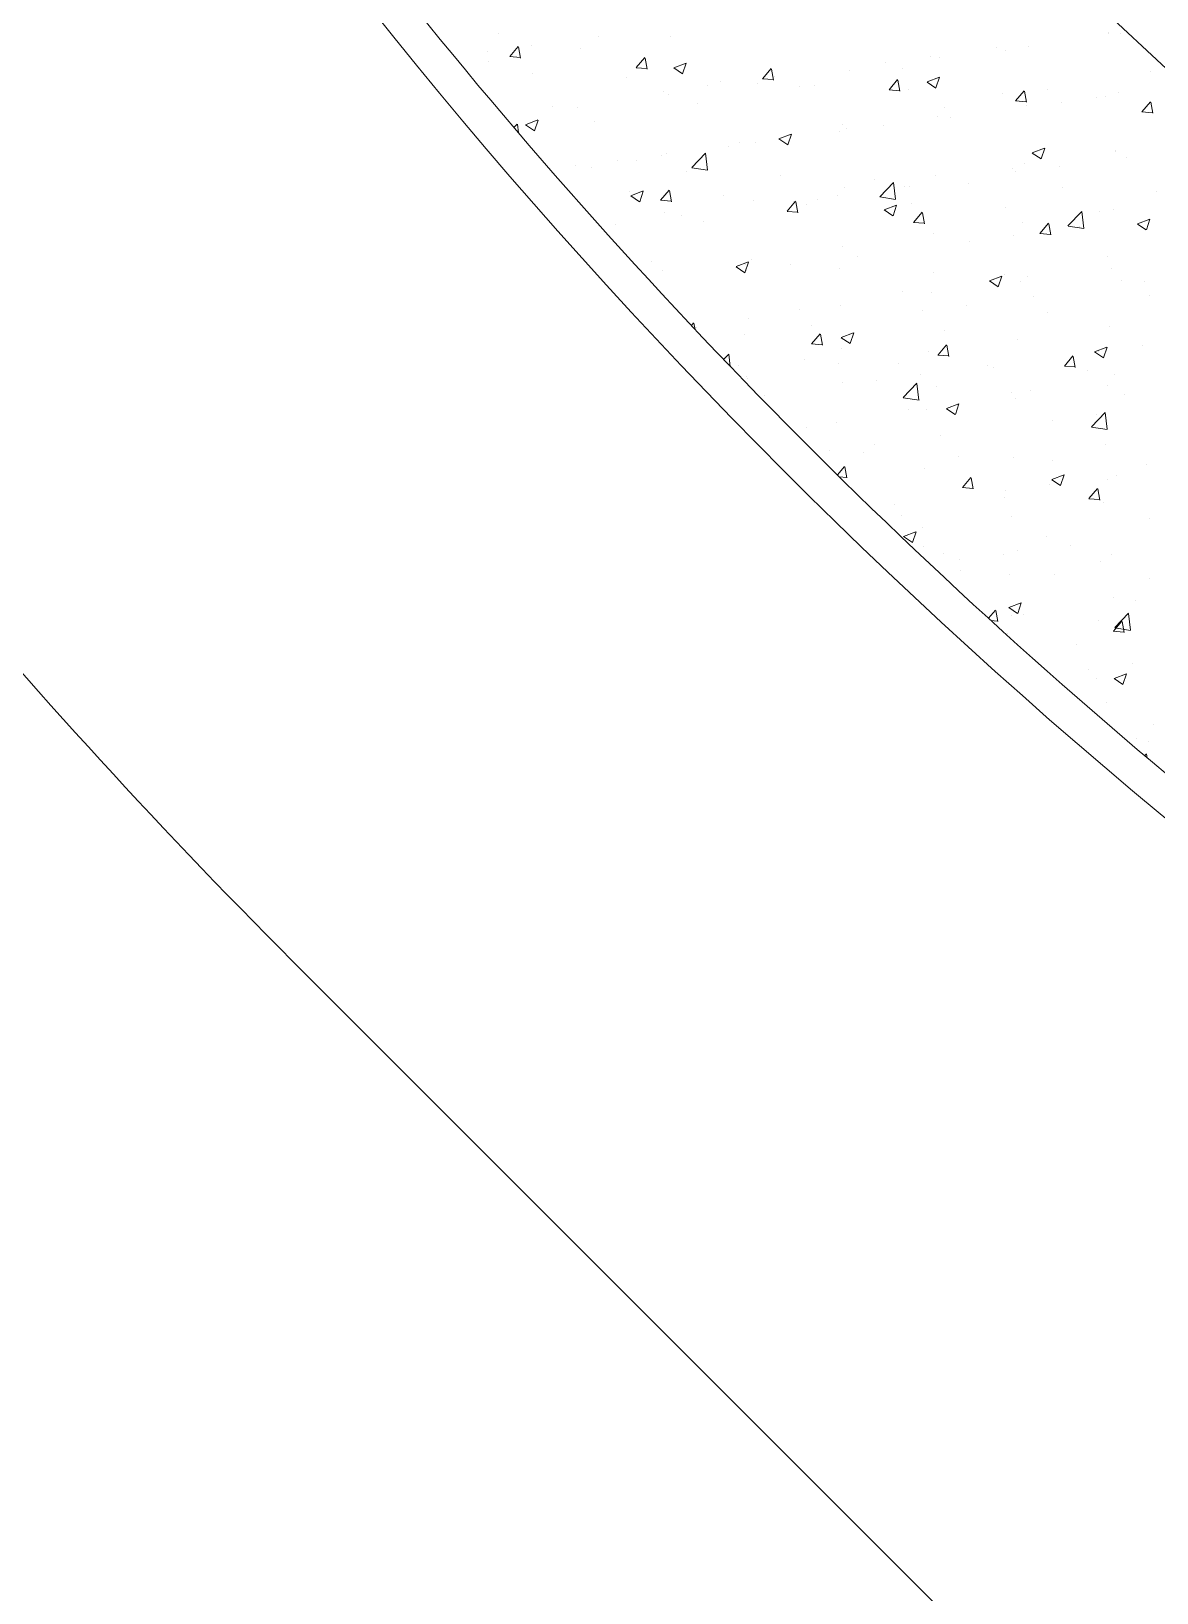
# Model space of a CAD drawing. Header units: millimetres. Extents: x 204 to 540, y 123 to 306.
# Drawn here: x 207.759 to 211.002, y 149.519 to 154.019 of the extents above; entities that cross this region are included whole.
import ezdxf

# ---------------------------------------------------------------- set-up
doc = ezdxf.new("R2010")
doc.units = ezdxf.units.MM
doc.header["$LTSCALE"] = 0.03
doc.linetypes.add('ACAD_ISO02W100', pattern=[15, 12, -3])
for name, color, linetype, lineweight in [('Banquetas', 253, 'Continuous', 0), ('Detalles de pisos', 40, 'Continuous', 0), ('Proyeccion Trabes', 7, 'ACAD_ISO02W100', 0), ('Áreas verdes', 72, 'Continuous', 0)]:
    doc.layers.add(name, color=color, linetype=linetype, lineweight=lineweight)

msp = doc.modelspace()

# ---------------------------------------------------------------- linework, layer by layer
at = {"layer": 'Banquetas'}
msp.add_line((208.512, 151.3397), (213.5315, 146.3202), dxfattribs=at)
msp.add_open_spline([(205.6832, 162.6535), (205.3916, 162.3619), (205.1467, 162.0247), (204.7695, 161.3057), (204.6364, 160.9251), (204.4668, 160.1546), (204.4295, 159.7644), (204.43, 158.6046), (204.5735, 157.835), (205.0627, 156.3026), (205.4108, 155.5385), (206.2728, 154.0378), (206.7874, 153.3017), (207.725, 152.1647), (208.1089, 151.7427), (208.512, 151.3397)], degree=3, knots=[0, 0, 0, 0, 0.15466, 0.15466, 0.30932, 0.30932, 0.46398, 0.46398, 0.769599, 0.769599, 1.075219, 1.075219, 1.380838, 1.380838, 1.570881, 1.570881, 1.570881, 1.570881], dxfattribs=at)
at = {"layer": 'Detalles de pisos'}
msp.add_ellipse((212.7542, 155.5825), major_axis=(-5.6569, 5.6569), ratio=0.5, start_param=7.429472, end_param=8.278479, dxfattribs=at)
msp.add_open_spline([(207.9433, 155.37), (208.1315, 155.073), (208.336, 154.7767), (209.2709, 153.5287), (210.1422, 152.615), (211.5538, 151.4446), (212.0468, 151.0857), (212.5418, 150.772)], degree=3, knots=[7.4324039, 7.4324039, 7.4324039, 7.4324039, 7.5744999, 7.5744999, 8.0387307, 8.0387307, 8.2755506, 8.2755506, 8.2755506, 8.2755506], dxfattribs=at)
at = {"layer": 'Proyeccion Trabes'}
msp.add_arc((206.7298, 149.558), 6.1208, 10.18436, 79.82104, dxfattribs=at)
at = {"layer": 'Áreas verdes'}
for p, q in [((209.1058, 154.0113), (209.1058, 154.0113)), ((209.3942, 154.004), (209.3942, 154.004)), ((209.6013, 154.0053), (209.6013, 154.0053)), ((210.8621, 154.0145), (210.8621, 154.0145)), ((210.8624, 154.0133), (210.8624, 154.0133)), ((210.8968, 154.0131), (210.8968, 154.0131)), ((209.0746, 153.9619), (209.0746, 153.9619)), ((209.1376, 153.9461), (209.1679, 153.9434)), ((209.1378, 153.9462), (209.1623, 153.9754)), ((209.169, 153.9421), (209.1631, 153.9739)), ((209.2018, 153.9787), (209.2018, 153.9787)), ((209.3405, 153.9695), (209.3405, 153.9695)), ((209.5022, 153.9143), (209.5266, 153.9435)), ((210.3489, 153.9469), (210.3489, 153.9469)), ((210.3764, 153.9425), (210.3764, 153.9425)), ((210.5413, 153.9723), (210.5413, 153.9723)), ((210.5662, 153.9625), (210.5662, 153.9625)), ((210.633, 153.975), (210.633, 153.975)), ((209.0766, 153.9314), (209.0766, 153.9314)), ((209.2024, 153.8978), (209.2024, 153.8978)), ((209.5019, 153.9142), (209.5323, 153.9116)), ((209.5334, 153.9102), (209.5275, 153.9421)), ((209.6102, 153.9137), (209.6457, 153.9274)), ((209.6103, 153.9134), (209.6356, 153.8963)), ((209.6357, 153.8964), (209.646, 153.9271)), ((209.8665, 153.8825), (209.891, 153.9117)), ((209.8977, 153.8783), (209.8918, 153.9102)), ((210.1156, 153.9068), (210.1156, 153.9068)), ((210.2217, 153.9302), (210.2217, 153.9302)), ((210.2699, 153.9116), (210.2699, 153.9116)), ((210.9841, 153.9018), (210.9841, 153.9018)), ((209.4736, 153.8863), (209.4736, 153.8863)), ((209.7085, 153.8626), (209.7085, 153.8626)), ((209.7448, 153.8749), (209.7448, 153.8749)), ((209.8517, 153.8687), (209.8517, 153.8687)), ((209.8663, 153.8823), (209.8967, 153.8797)), ((209.9009, 153.888), (209.9009, 153.888)), ((209.9736, 153.8608), (209.9736, 153.8608)), ((210.016, 153.8634), (210.016, 153.8634)), ((210.2309, 153.8506), (210.2554, 153.8798)), ((210.2621, 153.8465), (210.2562, 153.8783)), ((210.3402, 153.873), (210.3758, 153.8867)), ((210.3404, 153.8727), (210.3656, 153.8556)), ((210.3658, 153.8557), (210.3761, 153.8864)), ((209.5814, 153.8459), (209.5814, 153.8459)), ((209.5951, 153.8361), (209.5951, 153.8361)), ((209.6774, 153.8099), (209.6774, 153.8099)), ((210.2307, 153.8505), (210.261, 153.8478)), ((210.2872, 153.852), (210.2872, 153.852)), ((210.5583, 153.8405), (210.5583, 153.8405)), ((210.595, 153.8186), (210.6254, 153.8159)), ((210.5953, 153.8187), (210.6198, 153.8479)), ((210.6265, 153.8146), (210.6206, 153.8464)), ((210.6879, 153.8509), (210.6879, 153.8509)), ((210.7285, 153.8141), (210.7285, 153.8141)), ((210.8295, 153.829), (210.8295, 153.829)), ((210.8557, 153.8309), (210.8557, 153.8309)), ((210.8907, 153.844), (210.8907, 153.844)), ((210.9596, 153.7868), (210.9841, 153.816)), ((210.9908, 153.7827), (210.9849, 153.8145)), ((209.1833, 153.7499), (209.2189, 153.7635)), ((209.2089, 153.7325), (209.2192, 153.7632)), ((209.2605, 153.8037), (209.2605, 153.8037)), ((209.3343, 153.8004), (209.3343, 153.8004)), ((210.3702, 153.7734), (210.3702, 153.7734)), ((210.3916, 153.8001), (210.3916, 153.8001)), ((210.4077, 153.7719), (210.4077, 153.7719)), ((210.6268, 153.8059), (210.6268, 153.8059)), ((210.9594, 153.7867), (210.9898, 153.784)), ((209.1497, 153.7417), (209.1595, 153.7519)), ((209.1625, 153.7267), (209.1596, 153.7516)), ((209.1835, 153.7495), (209.2087, 153.7325)), ((209.3811, 153.7591), (209.3811, 153.7591)), ((209.9134, 153.7092), (209.949, 153.7228)), ((209.9389, 153.6919), (209.9492, 153.7226)), ((210.0881, 153.7298), (210.0881, 153.7298)), ((210.0954, 153.7492), (210.0954, 153.7492)), ((210.1094, 153.7376), (210.1094, 153.7376)), ((210.2153, 153.7466), (210.2153, 153.7466)), ((209.7673, 153.6876), (209.7673, 153.6876)), ((209.7991, 153.6984), (209.7991, 153.6984)), ((209.8455, 153.6996), (209.8455, 153.6996)), ((209.9135, 153.7088), (209.9388, 153.6918)), ((210.6434, 153.6685), (210.679, 153.6821)), ((210.669, 153.6512), (210.6793, 153.6819)), ((210.8819, 153.6732), (210.8819, 153.6732)), ((210.8845, 153.6749), (210.8845, 153.6749)), ((209.3281, 153.6313), (209.3281, 153.6313)), ((209.4477, 153.6455), (209.4477, 153.6455)), ((209.5029, 153.6475), (209.5029, 153.6475)), ((209.5749, 153.6623), (209.5749, 153.6623)), ((209.5889, 153.667), (209.5889, 153.667)), ((209.6621, 153.6266), (209.7017, 153.6678)), ((209.7074, 153.6192), (209.7017, 153.6675)), ((210.6206, 153.6368), (210.6206, 153.6368)), ((210.6436, 153.6681), (210.6689, 153.6511)), ((210.722, 153.6305), (210.722, 153.6305)), ((210.9144, 153.6559), (210.9144, 153.6559)), ((209.3747, 153.6267), (209.3747, 153.6267)), ((209.6459, 153.6153), (209.6459, 153.6153)), ((209.6624, 153.6258), (209.7076, 153.6188)), ((209.9171, 153.6038), (209.9171, 153.6038)), ((210.1882, 153.5924), (210.1882, 153.5924)), ((210.2043, 153.5425), (210.2438, 153.5837)), ((210.2495, 153.5351), (210.2439, 153.5834)), ((210.364, 153.6043), (210.364, 153.6043)), ((210.5856, 153.6223), (210.5856, 153.6223)), ((210.5949, 153.6138), (210.5949, 153.6138)), ((209.4818, 153.5585), (209.4818, 153.5585)), ((209.4866, 153.5453), (209.5221, 153.559)), ((209.4867, 153.545), (209.512, 153.5279)), ((209.5121, 153.528), (209.5224, 153.5587)), ((209.5726, 153.5322), (209.5971, 153.5614)), ((209.6038, 153.5281), (209.598, 153.5599)), ((209.753, 153.547), (209.753, 153.547)), ((210.0816, 153.5462), (210.0816, 153.5462)), ((210.1032, 153.5685), (210.1032, 153.5685)), ((210.2046, 153.5418), (210.2498, 153.5347)), ((210.274, 153.5716), (210.274, 153.5716)), ((210.2894, 153.5715), (210.2894, 153.5715)), ((210.4594, 153.5809), (210.4594, 153.5809)), ((210.7306, 153.5695), (210.7306, 153.5695)), ((211.0018, 153.558), (211.0018, 153.558)), ((209.5724, 153.5321), (209.6028, 153.5294)), ((209.5828, 153.4979), (209.5828, 153.4979)), ((209.8394, 153.5304), (209.8394, 153.5304)), ((209.9368, 153.5002), (209.9672, 153.4976)), ((209.937, 153.5004), (209.9615, 153.5295)), ((209.9545, 153.5295), (209.9545, 153.5295)), ((209.9682, 153.4962), (209.9623, 153.5281)), ((209.9931, 153.5206), (209.9931, 153.5206)), ((210.0242, 153.5356), (210.0242, 153.5356)), ((210.2166, 153.5046), (210.2522, 153.5183)), ((210.2168, 153.5043), (210.242, 153.4873)), ((210.2422, 153.4873), (210.2525, 153.518)), ((210.2953, 153.5241), (210.2953, 153.5241)), ((210.3014, 153.4685), (210.3259, 153.4977)), ((210.3326, 153.4643), (210.3267, 153.4962)), ((210.5665, 153.5127), (210.5665, 153.5127)), ((210.7464, 153.4584), (210.786, 153.4997)), ((210.7917, 153.4511), (210.7861, 153.4993)), ((210.8377, 153.5012), (210.8377, 153.5012)), ((210.8783, 153.5058), (210.8783, 153.5058)), ((209.4412, 153.4619), (209.4412, 153.4619)), ((209.6336, 153.4872), (209.6336, 153.4872)), ((209.6969, 153.4697), (209.6969, 153.4697)), ((210.3012, 153.4683), (210.3315, 153.4657)), ((210.6145, 153.4677), (210.6145, 153.4677)), ((210.6657, 153.4366), (210.6902, 153.4658)), ((210.6969, 153.4325), (210.6911, 153.4643)), ((210.7467, 153.4577), (210.7919, 153.4507)), ((210.7808, 153.4555), (210.7808, 153.4555)), ((210.9467, 153.464), (210.9822, 153.4776)), ((210.9468, 153.4636), (210.9721, 153.4466)), ((210.9722, 153.4466), (210.9825, 153.4773)), ((210.3579, 153.4352), (210.3579, 153.4352)), ((210.4612, 153.4134), (210.4612, 153.4134)), ((210.5884, 153.4302), (210.5884, 153.4302)), ((210.6655, 153.4365), (210.6959, 153.4338)), ((209.8332, 153.3613), (209.8332, 153.3613)), ((210.097, 153.3994), (210.097, 153.3994)), ((210.1404, 153.3712), (210.1404, 153.3712)), ((210.8609, 153.3701), (210.8609, 153.3701)), ((209.5448, 153.3571), (209.5448, 153.3571)), ((209.5766, 153.3288), (209.5766, 153.3288)), ((209.7898, 153.3408), (209.8254, 153.3545)), ((209.7899, 153.3405), (209.8152, 153.3234)), ((209.8153, 153.3235), (209.8256, 153.3542)), ((209.816, 153.3456), (209.816, 153.3456)), ((209.8208, 153.3291), (209.8208, 153.3291)), ((209.948, 153.3459), (209.948, 153.3459)), ((210.0872, 153.3341), (210.0872, 153.3341)), ((210.3584, 153.3227), (210.3584, 153.3227)), ((210.5198, 153.3001), (210.5554, 153.3138)), ((210.5454, 153.2828), (210.5557, 153.3135)), ((210.5647, 153.3192), (210.5647, 153.3192)), ((210.8721, 153.3367), (210.8721, 153.3367)), ((210.2684, 153.2684), (210.2684, 153.2684)), ((210.52, 153.2998), (210.5453, 153.2827)), ((210.6083, 153.2986), (210.6083, 153.2986)), ((210.6295, 153.3112), (210.6295, 153.3112)), ((210.9007, 153.2998), (210.9007, 153.2998)), ((210.968, 153.2974), (210.968, 153.2974)), ((210.0909, 153.2303), (210.0909, 153.2303)), ((210.3517, 153.2661), (210.3517, 153.2661)), ((210.4548, 153.2298), (210.4548, 153.2298)), ((210.6472, 153.2551), (210.6472, 153.2551)), ((210.9826, 153.2585), (210.9826, 153.2585)), ((209.661, 153.1714), (209.6676, 153.1793)), ((209.6717, 153.1599), (209.6684, 153.1778)), ((209.827, 153.1922), (209.827, 153.1922)), ((209.9721, 153.2175), (209.9721, 153.2175)), ((210.3276, 153.2131), (210.3276, 153.2131)), ((210.6864, 153.2077), (210.6864, 153.2077)), ((209.6759, 153.1666), (209.6759, 153.1666)), ((209.8144, 153.1455), (209.8144, 153.1455)), ((210.0068, 153.1708), (210.0068, 153.1708)), ((210.0075, 153.1182), (210.032, 153.1474)), ((210.0387, 153.1141), (210.0328, 153.146)), ((210.093, 153.1363), (210.1286, 153.1499)), ((210.0932, 153.1359), (210.1184, 153.1189)), ((210.1186, 153.119), (210.1289, 153.1497)), ((210.3901, 153.1568), (210.3901, 153.1568)), ((210.866, 153.1676), (210.866, 153.1676)), ((209.7541, 153.0733), (209.769, 153.0889)), ((209.7732, 153.0533), (209.7691, 153.0885)), ((210.0073, 153.1181), (210.0376, 153.1155)), ((210.0939, 153.106), (210.0939, 153.106)), ((210.3455, 153.097), (210.3455, 153.097)), ((210.3719, 153.0864), (210.3964, 153.1155)), ((210.4031, 153.0822), (210.3972, 153.1141)), ((210.6021, 153.1295), (210.6021, 153.1295)), ((210.8231, 153.0956), (210.8586, 153.1092)), ((210.8232, 153.0952), (210.8485, 153.0782)), ((210.8343, 153.097), (210.8343, 153.097)), ((210.8486, 153.0783), (210.8589, 153.109)), ((210.9615, 153.1138), (210.9615, 153.1138)), ((209.7976, 153.0551), (209.7976, 153.0551)), ((209.9882, 153.0746), (209.9882, 153.0746)), ((210.0847, 153.0612), (210.0847, 153.0612)), ((210.2594, 153.0631), (210.2594, 153.0631)), ((210.3716, 153.0862), (210.402, 153.0836)), ((210.5135, 153.0548), (210.5135, 153.0548)), ((210.5306, 153.0516), (210.5306, 153.0516)), ((210.736, 153.0544), (210.7664, 153.0517)), ((210.7362, 153.0545), (210.7607, 153.0837)), ((210.7674, 153.0503), (210.7615, 153.0822)), ((209.8208, 153.0231), (209.8208, 153.0231)), ((209.8242, 153.0178), (209.8242, 153.0178)), ((210.0954, 153.0063), (210.0954, 153.0063)), ((210.1939, 153.0127), (210.1939, 153.0127)), ((210.2716, 152.9636), (210.3112, 153.0048)), ((210.3169, 152.9562), (210.3112, 153.0044)), ((210.3211, 153.0294), (210.3211, 153.0294)), ((210.8018, 153.0402), (210.8018, 153.0402)), ((210.8598, 152.9985), (210.8598, 152.9985)), ((210.8804, 153.0299), (210.8804, 153.0299)), ((209.8731, 152.9705), (209.8731, 152.9705)), ((210.2719, 152.9628), (210.3171, 152.9558)), ((210.3665, 152.9949), (210.3665, 152.9949)), ((210.5841, 152.979), (210.5841, 152.979)), ((210.5959, 152.9604), (210.5959, 152.9604)), ((210.6377, 152.9834), (210.6377, 152.9834)), ((210.9089, 152.972), (210.9089, 152.972)), ((210.2879, 152.9282), (210.2879, 152.9282)), ((210.3393, 152.9279), (210.3393, 152.9279)), ((210.3962, 152.9317), (210.4318, 152.9454)), ((210.3964, 152.9314), (210.4217, 152.9144)), ((210.4218, 152.9144), (210.4321, 152.9451)), ((210.8138, 152.8795), (210.8533, 152.9207)), ((210.8279, 152.9134), (210.8279, 152.9134)), ((210.859, 152.8721), (210.8534, 152.9204)), ((209.9916, 152.8773), (209.9916, 152.8773)), ((210.0785, 152.8921), (210.0785, 152.8921)), ((210.7007, 152.8967), (210.7007, 152.8967)), ((210.8141, 152.8787), (210.8593, 152.8717)), ((210.1875, 152.8291), (210.1875, 152.8291)), ((210.3799, 152.8544), (210.3799, 152.8544)), ((210.8536, 152.8294), (210.8536, 152.8294)), ((210.0603, 152.8123), (210.0603, 152.8123)), ((210.1584, 152.8049), (210.1584, 152.8049)), ((210.4295, 152.7934), (210.4295, 152.7934)), ((210.5897, 152.7913), (210.5897, 152.7913)), ((210.7007, 152.782), (210.7007, 152.782)), ((210.0818, 152.7407), (210.1025, 152.7653)), ((210.0875, 152.7351), (210.1081, 152.7333)), ((210.1092, 152.732), (210.1033, 152.7638)), ((210.3332, 152.7588), (210.3332, 152.7588)), ((210.4424, 152.7042), (210.4668, 152.7334)), ((210.4735, 152.7001), (210.4677, 152.732)), ((210.6995, 152.7272), (210.735, 152.7409)), ((210.725, 152.7099), (210.7353, 152.7406)), ((210.8866, 152.7384), (210.8866, 152.7384)), ((210.9719, 152.7705), (210.9719, 152.7705)), ((210.4421, 152.7041), (210.4725, 152.7015)), ((210.5671, 152.6963), (210.5671, 152.6963)), ((210.6942, 152.713), (210.6942, 152.713)), ((210.6996, 152.7269), (210.7249, 152.7098)), ((210.8067, 152.6724), (210.8312, 152.7016)), ((210.8379, 152.6682), (210.832, 152.7001)), ((210.8594, 152.7268), (210.8594, 152.7268)), ((210.2462, 152.6541), (210.2462, 152.6541)), ((210.5632, 152.6759), (210.5632, 152.6759)), ((210.8065, 152.6722), (210.8369, 152.6696)), ((210.8474, 152.6603), (210.8474, 152.6603)), ((210.2669, 152.6251), (210.2669, 152.6251)), ((210.5836, 152.6222), (210.5836, 152.6222)), ((210.9811, 152.6152), (210.9811, 152.6152)), ((210.2726, 152.5634), (210.3082, 152.577)), ((210.2728, 152.563), (210.298, 152.546)), ((210.2982, 152.546), (210.3085, 152.5767)), ((210.327, 152.5896), (210.327, 152.5896)), ((210.6849, 152.5644), (210.6849, 152.5644)), ((210.3306, 152.5338), (210.3306, 152.5338)), ((210.3886, 152.5135), (210.3886, 152.5135)), ((210.5606, 152.5127), (210.5606, 152.5127)), ((210.6018, 152.5224), (210.6018, 152.5224)), ((210.753, 152.538), (210.753, 152.538)), ((210.873, 152.5109), (210.873, 152.5109)), ((210.4334, 152.4959), (210.4334, 152.4959)), ((210.4377, 152.4656), (210.4377, 152.4656)), ((210.8412, 152.4911), (210.8412, 152.4911)), ((210.5774, 152.4531), (210.5774, 152.4531)), ((210.7089, 152.4541), (210.7089, 152.4541)), ((210.9801, 152.4427), (210.9801, 152.4427)), ((210.5759, 152.3588), (210.6114, 152.3725)), ((210.6014, 152.3415), (210.6117, 152.3722)), ((210.8789, 152.3866), (210.8789, 152.3866)), ((210.9402, 152.3799), (210.9402, 152.3799)), ((210.5173, 152.3274), (210.5373, 152.3513)), ((210.544, 152.318), (210.5381, 152.3498)), ((210.576, 152.3585), (210.6013, 152.3414)), ((210.5826, 152.3358), (210.5826, 152.3358)), ((210.6194, 152.3376), (210.6194, 152.3376)), ((210.8811, 152.3006), (210.9207, 152.3418)), ((210.9264, 152.2932), (210.9208, 152.3414)), ((210.5243, 152.321), (210.543, 152.3193)), ((210.5712, 152.2839), (210.5712, 152.2839)), ((210.8351, 152.322), (210.8351, 152.322)), ((210.877, 152.2901), (210.9073, 152.2875)), ((210.8772, 152.2903), (210.9017, 152.3194)), ((210.8814, 152.2998), (210.9266, 152.2928)), ((210.9084, 152.2861), (210.9025, 152.318)), ((210.7719, 152.2527), (210.7719, 152.2527)), ((210.9337, 152.1963), (210.9337, 152.1963)), ((210.8065, 152.1795), (210.8065, 152.1795)), ((210.8289, 152.1529), (210.8289, 152.1529)), ((210.8791, 152.1543), (210.9147, 152.1679)), ((210.8792, 152.154), (210.9045, 152.1369)), ((210.9046, 152.137), (210.9149, 152.1677)), ((210.8579, 152.0835), (210.8579, 152.0835)), ((210.9925, 152.0212), (210.9925, 152.0212)), ((210.9442, 151.9817), (210.9442, 151.9817)), ((210.9797, 151.972), (210.9797, 151.972)), ((210.9674, 151.9317), (210.9722, 151.9373)), ((210.9749, 151.9253), (210.973, 151.9358))]:
    msp.add_line(p, q, dxfattribs=at)

doc.saveas('drawing.dxf')
